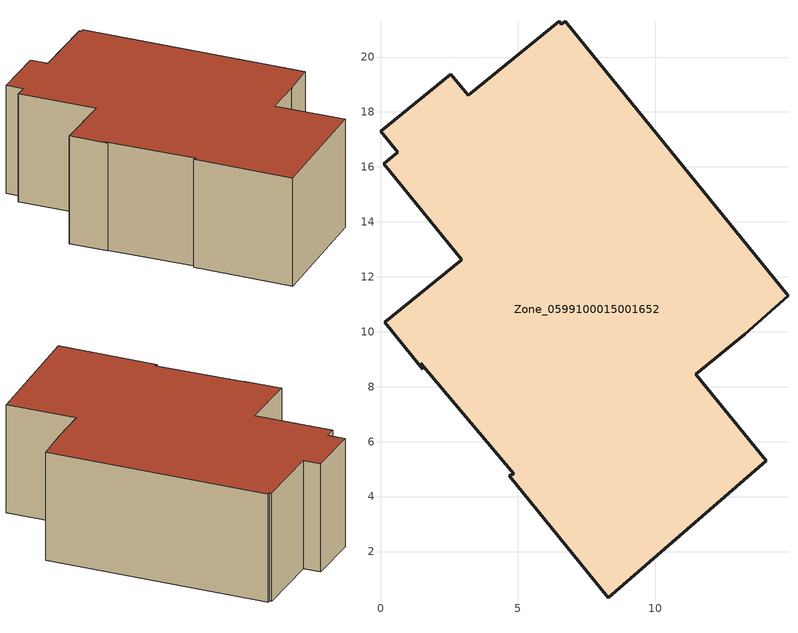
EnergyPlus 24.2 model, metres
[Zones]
Zone_0599100015001652
 floor ground (C_G): 4.85,4.83 1.47,8.85 1.54,8.64 0.15,10.35 2.95,12.62 0.12,16.11 0.63,16.53 0,17.31 2.56,19.38 3.19,18.6 6.51,21.3 6.59,21.2 6.72,21.31 14.83,11.32 13.26,9.9 11.47,8.45 14.04,5.3 8.29,0.32 4.68,4.76 z1.26
 wall outside (C_F): 0.63,16.53 0.12,16.11 2.95,12.62 0.15,10.35 1.54,8.64 1.47,8.85 4.85,4.83 4.68,4.76 8.29,0.32 14.04,5.3 11.47,8.45 13.26,9.9 14.83,11.32 6.72,21.31 6.59,21.2 6.51,21.3 3.19,18.6 2.56,19.38 0,17.31 0.63,16.53 z1.26:7.66
 roof outside (C_R): 1.47,8.85 4.85,4.83 4.68,4.76 8.29,0.32 14.04,5.3 11.47,8.45 13.26,9.9 14.83,11.32 6.72,21.31 6.59,21.2 6.51,21.3 3.19,18.6 2.56,19.38 0,17.31 0.63,16.53 0.12,16.11 2.95,12.62 0.15,10.35 1.54,8.64 z7.66
[BUILDING]
Pand.0599100015001652: North Axis=0; Terrain=City; Loads Convergence Tolerance Value=0.04; Temperature Convergence Tolerance Value=0.4; Solar Distribution=FullExterior; Maximum Number of Warmup Days=25; Minimum Number of Warmup Days=1
[Site:Location]
Rotterdam.The.Hague.AP_ZH_NLD Design_Conditions: Latitude=51.96; Longitude=4.45; Time Zone=1; Elevation=-4.5
[SITE:GROUNDTEMPERATURE:BUILDINGSURFACE]
18, 18, 18, 18, 18, 18, 18, 18, 18, 18, 18, 18
[MATERIAL] Thermal Absorptance=0.9; Solar Absorptance=0.7; Visible Absorptance=0.7
Name | Roughness | Thickness | Conductivity | Density | Specific Heat
G.D.1992-2005 | MediumSmooth | 0.15 | 0.06 | 540 | 1210
F.D.1992-2005 | Rough | 0.3 | 0.12 | 1920 | 840
R.D.1992-2005 | MediumRough | 0.2 | 0.08 | 1500 | 1000
[CONSTRUCTION]
C_G: G.D.1992-2005
C_F: F.D.1992-2005
C_R: R.D.1992-2005
[ZONE]
Zone_0599100015001652: Type=1; Multiplier=1; Ceiling Height=Autocalculate; Volume=Autocalculate; Floor Area=autocalculate; Part of Total Floor Area=Yes
[ZONEINFILTRATION:DESIGNFLOWRATE]
Infil_Zone_0599100015001652: Zone or ZoneList or Space or SpaceList=Zone_0599100015001652; Schedule=AlwaysOn; Design Flow Rate Calculation Method=Flow/Area; Flow Rate per Floor Area=0.0021; Constant Term Coefficient=1; Temperature Term Coefficient=0; Velocity Term Coefficient=0; Velocity Squared Term Coefficient=0
[HVACTEMPLATE:ZONE:IDEALLOADSAIRSYSTEM]
Zone_0599100015001652: Maximum Heating Supply Air Temperature=50; Minimum Cooling Supply Air Temperature=13; Maximum Heating Supply Air Humidity Ratio=0.0156; Minimum Cooling Supply Air Humidity Ratio=0.0077; Heating Limit=NoLimit; Cooling Limit=NoLimit; Dehumidification Control Type=ConstantSensibleHeatRatio; Cooling Sensible Heat Ratio=0.7; Dehumidification Setpoint=60; Humidification Control Type=None; Humidification Setpoint=30; Outdoor Air Method=None; Outdoor Air Flow Rate per Person=0.00944; Outdoor Air Flow Rate per Zone Floor Area=0; Outdoor Air Flow Rate per Zone=0; Demand Controlled Ventilation Type=None; Outdoor Air Economizer Type=NoEconomizer; Heat Recovery Type=None; Sensible Heat Recovery Effectiveness=0.7; Latent Heat Recovery Effectiveness=0.65
[ZONECONTROL:THERMOSTAT]
ThermostatControl_Zone_0599100015001652: Zone or ZoneList=Zone_0599100015001652; Control Type Schedule=DualSetpointControlType; Control 1=Thermostat_Zone_0599100015001652; Temperature Difference Between Cutout And Setpoint=0
[THERMOSTATSETPOINT:DUALSETPOINT]
Thermostat_Zone_0599100015001652: Heating Setpoint Temperature Schedule=HeatingSetpoint_Zone_0599100015001652; Cooling Setpoint Temperature Schedule=CoolingSetpoint_Zone_0599100015001652
[SCHEDULE:COMPACT]
HeatingSetpoint_Zone_0599100015001652: Through: 12/31, For: AllDays, Until: 24:00, 21
CoolingSetpoint_Zone_0599100015001652: Through: 12/31, For: AllDays, Until: 24:00, 24
DualSetpointControlType: Through: 12/31, For: AllDays, Until: 24:00, 4
AlwaysOn: Through: 12/31, For: AllDays, Until: 24:00, 1
